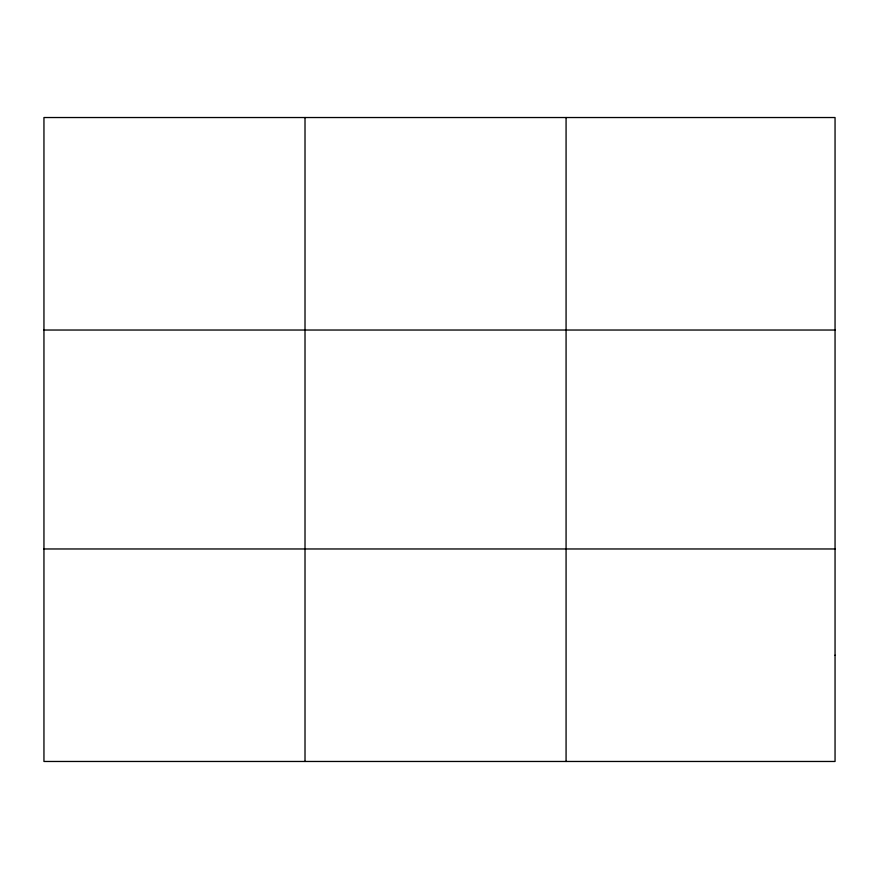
<?xml version="1.0" encoding="UTF-8"?>
<svg xmlns="http://www.w3.org/2000/svg" width="879" height="879" viewBox="0 0 879 879"><rect width="100%" height="100%" fill="white"/><g stroke="black" fill="none" stroke-linecap="round" stroke-linejoin="round"><path stroke-width="1.32" d="M305.013 761.467L305.013 117.533M566.076 761.467L566.076 117.533M43.95 330.032L835.05 330.032M43.95 548.968L835.05 548.968M835.05 655.218L835.05 761.467L43.95 761.467L43.95 117.533L835.05 117.533L835.05 655.218"/></g></svg>
